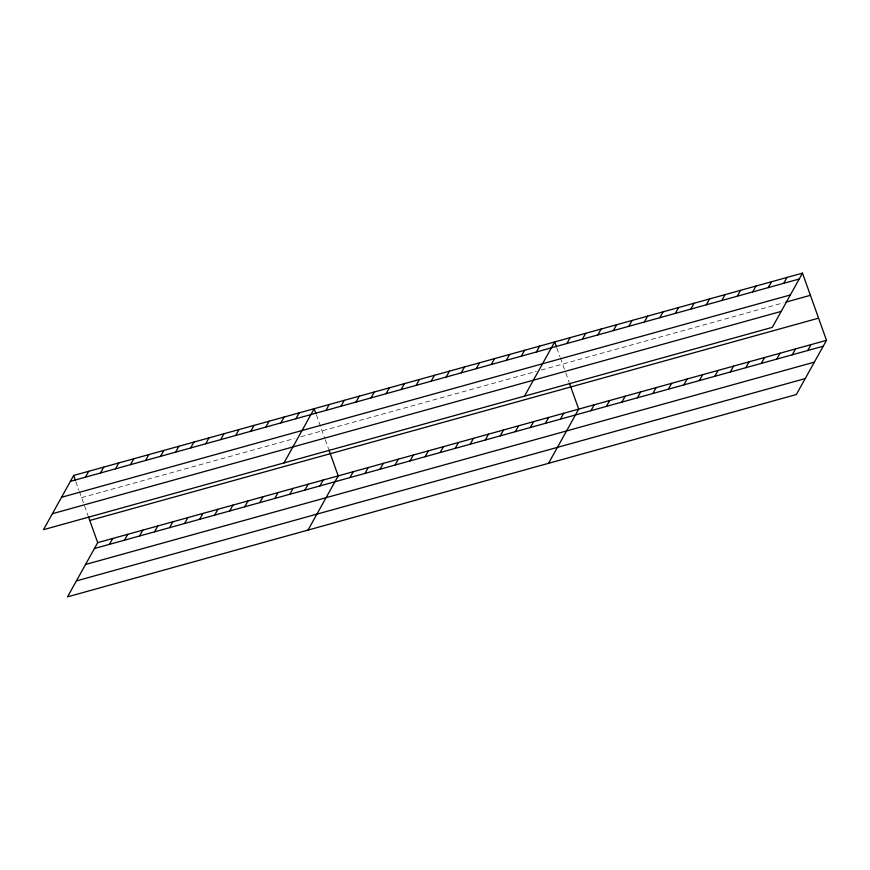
<?xml version="1.0" encoding="UTF-8"?>
<svg xmlns="http://www.w3.org/2000/svg" width="870" height="870" viewBox="0 0 870 870"><rect width="100%" height="100%" fill="white"/><g stroke="black" fill="none" stroke-linecap="round" stroke-linejoin="round"><path stroke-width="0.65" stroke-dasharray="4.35 3.26" d="M81.595 497.64L294.549 438.523M300.813 436.783L536.301 371.403M541.314 370.022L783.304 302.836M556.887 348.098L559.965 356.711M560.41 357.951L565.337 371.718M565.783 372.991L568.958 381.876M316.375 414.859L324.825 438.491M325.282 439.752L328.458 448.637M75.875 481.632L78.952 490.245M79.398 491.485L87.946 515.399"/><path stroke-width="1.3" d="M802.477 273.147L73.667 475.466L43.5 529.678L772.31 327.348L802.477 273.147L826.5 340.322L796.333 394.534L67.523 596.853L97.69 542.652L826.5 340.322M85.434 477.173L88.697 471.301M100.463 472.997L103.737 467.125M115.492 468.832L118.766 462.949M130.522 464.656L133.795 458.773M145.562 460.48L148.824 454.608M109.457 544.359L112.719 538.476M160.591 456.315L163.864 450.432M124.486 540.183L127.759 534.3M175.62 452.139L178.894 446.256M139.515 536.007L142.789 530.135M190.65 447.963L193.923 442.09M154.545 531.831L157.818 525.958M205.679 443.787L208.952 437.914M169.574 527.666L172.847 521.782M220.719 439.622L223.981 433.738M184.614 523.49L187.887 517.617M235.748 435.446L239.022 429.562M199.643 519.314L202.917 513.441M250.777 431.27L254.051 425.397M214.672 515.149L217.946 509.265M265.807 427.105L269.08 421.221M229.702 510.973L232.975 505.089M280.847 422.929L284.109 417.045M244.742 506.797L248.004 500.924M295.876 418.753L299.149 412.88M259.771 502.621L263.044 496.748M284.012 462.905L314.179 408.704L315.94 413.631M274.8 498.456L278.074 492.572M325.935 410.412L329.208 404.528M289.83 494.28L293.103 488.396M340.964 406.236L344.237 400.352M304.859 490.104L308.132 484.231M356.004 402.06L359.267 396.187M319.899 485.938L323.172 480.055M371.033 397.884L374.307 392.011M308.024 530.091L338.202 475.879L328.914 449.91M386.062 393.719L389.336 387.835M349.957 477.587L353.231 471.714M401.092 389.542L404.365 383.67M364.987 473.41L368.26 467.538M416.121 385.366L419.394 379.494M380.027 469.245L383.289 463.362M431.161 381.201L434.434 375.318M395.056 465.069L398.329 459.186M446.19 377.025L449.464 371.142M410.085 460.893L413.359 455.021M461.22 372.849L464.493 366.977M425.115 456.728L428.388 450.845M476.249 368.673L479.522 362.801M440.144 452.552L443.417 446.669M491.289 364.508L494.551 358.625M455.184 448.376L458.457 442.504M506.318 360.332L509.592 354.46M470.213 444.2L473.487 438.328M521.347 356.156L524.621 350.284M485.242 440.035L488.516 434.152M536.377 351.991L539.65 346.108M500.272 435.859L503.545 429.976M524.512 396.144L554.679 341.932L556.441 346.858M515.312 431.683L518.574 425.811M566.903 343.519L570.165 337.636M530.341 427.518L533.614 421.635M582.389 339.213L585.662 333.34M545.37 423.342L548.644 417.459M597.875 334.917L601.148 329.034M560.4 419.166L563.673 413.293M613.361 330.622L616.634 324.738M548.535 463.318L578.702 409.117L569.415 383.137M628.847 326.315L632.12 320.443M590.926 410.694L594.188 404.822M644.333 322.02L647.606 316.136M606.412 406.399L609.674 400.515M659.819 317.713L663.092 311.841M621.898 402.092L625.171 396.22M675.305 313.417L678.578 307.545M637.384 397.797L640.657 391.913M690.791 309.122L694.064 303.238M652.87 393.501L656.143 387.618M706.288 304.815L709.55 298.943M668.356 389.194L671.629 383.322M721.774 300.52L725.047 294.647M683.842 384.899L687.115 379.015M737.26 296.224L740.533 290.341M699.328 380.603L702.601 374.72M752.746 291.918L756.019 286.045M714.814 376.297L718.087 370.424M768.232 287.622L771.505 281.749M730.311 372.001L733.573 366.118M783.718 283.326L786.991 277.443M745.797 367.705L749.059 361.822M761.283 363.399L764.556 357.526M776.769 359.103L780.042 353.22M792.255 354.808L795.528 348.924M807.741 350.501L811.014 344.629M70.394 481.349L799.204 279.02M61.52 497.292L790.33 294.974M785.882 302.118L810.405 295.311M52.374 513.724L781.184 311.406M89.762 520.477L818.572 318.159M94.417 548.524L823.227 346.206M85.543 564.478L814.353 362.148M76.397 580.91L805.207 378.58M73.667 475.466L75.429 480.392M88.403 516.671L97.69 542.652"/></g></svg>
